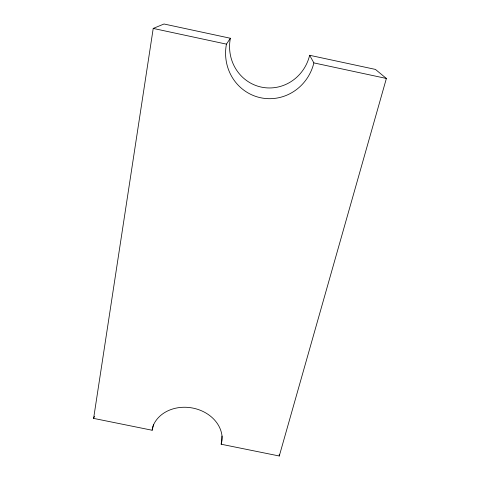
<?xml version="1.0" encoding="UTF-8"?>
<svg xmlns="http://www.w3.org/2000/svg" width="480" height="480" viewBox="0 0 480 480"><rect width="100%" height="100%" fill="white"/><g stroke="black" fill="none" stroke-linecap="round" stroke-linejoin="round"><path stroke-width="0.72" d="M153.642 424.47L152.142 430.248L93.612 418.392L153.222 28.422L164.01 24L230.37 38.256A42.192 40.554 -76.5 0 0 261.27 87.096A42.192 40.554 -76.5 0 0 309.648 55.284L375.426 69.414L386.388 78.462L279.27 456L221.184 444.234L222.018 436.056M152.142 430.248L152.694 427.002A35.532 29.244 9.7 0 1 192.36 407.982A35.532 29.244 9.7 0 1 222.114 439.974L221.184 444.234M93.612 418.392L94.44 416.322M386.388 78.462L313.878 62.904A46.38 44.724 -75.5 0 1 260.538 97.734A46.38 44.724 -75.5 0 1 226.44 44.136L230.37 38.256M153.222 28.422L226.44 44.136M309.648 55.284L313.878 62.904M279.24 454.512L279.27 456"/></g></svg>
